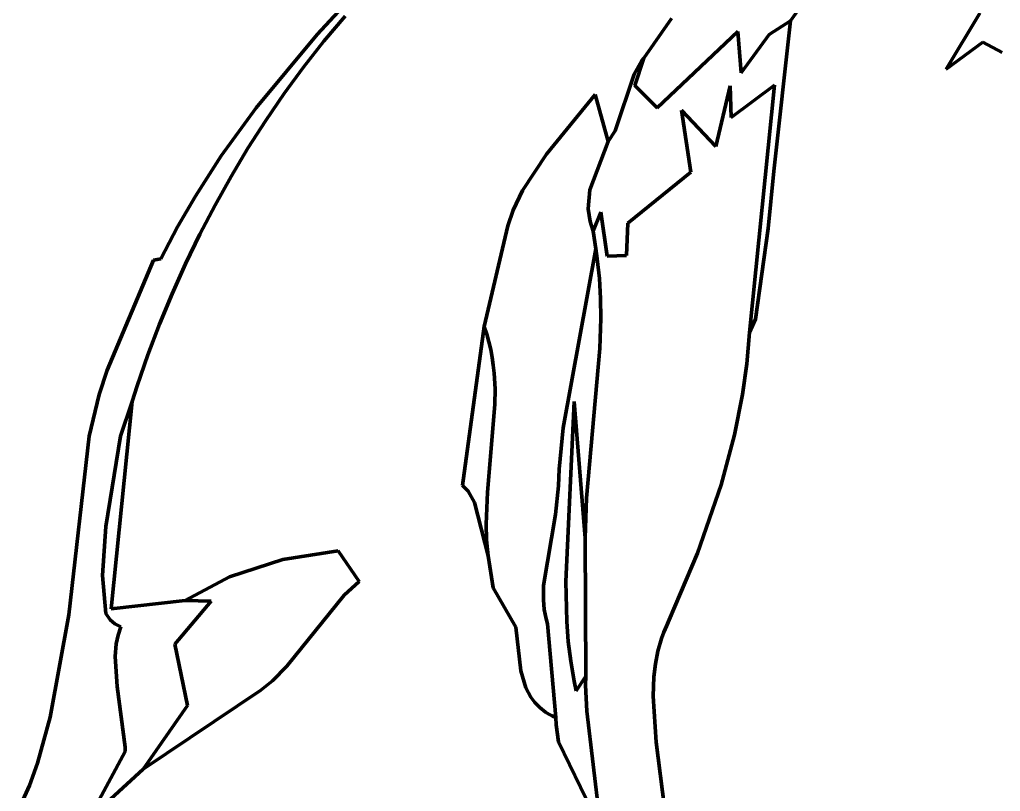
# Model space of a CAD drawing. Header units: millimetres. Extents: x 0 to 8.3, y 0 to 12.4.
# Drawn here: x 1.991 to 3.044, y 7.393 to 8.222 of the extents above; entities that cross this region are included whole.
import ezdxf

# ---------------------------------------------------------------- set-up
doc = ezdxf.new("R2010")
doc.units = ezdxf.units.MM
for name, color, linetype, lineweight in [('color#131313ff', 7, 'CONTINUOUS', 100), ('color#7c7c7cff', 7, 'CONTINUOUS', 100), ('color#c5c5c5ff', 7, 'CONTINUOUS', 100), ('color#ffffffff', 7, 'CONTINUOUS', 100)]:
    doc.layers.add(name, color=color, linetype=linetype, lineweight=lineweight)

msp = doc.modelspace()

# ---------------------------------------------------------------- linework, layer by layer
at = {"layer": 'color#131313ff'}
for p, q in [((2.3106, 8.2062), (2.3627, 8.2626)), ((2.3406, 8.2261), (2.3179, 8.1991)), ((2.2452, 8.1275), (2.3106, 8.2062)), ((2.3179, 8.1991), (2.2962, 8.1713)), ((2.2962, 8.1713), (2.2753, 8.1429)), ((2.2753, 8.1429), (2.2554, 8.1138)), ((2.739, 8.086), (2.7544, 8.1511)), ((2.7544, 8.1511), (2.7555, 8.1172)), ((2.7555, 8.1172), (2.8018, 8.1517)), ((2.8018, 8.1517), (2.775, 7.8861)), ((2.2077, 8.0758), (2.2452, 8.1275)), ((2.7119, 8.0585), (2.702, 8.125)), ((2.702, 8.125), (2.739, 8.086)), ((2.2554, 8.1138), (2.2363, 8.0841)), ((2.2363, 8.0841), (2.2182, 8.0538)), ((2.1799, 8.0328), (2.2077, 8.0758)), ((2.6444, 8.0038), (2.7119, 8.0585)), ((2.2182, 8.0538), (2.201, 8.023)), ((2.1606, 7.9996), (2.1799, 8.0328)), ((2.201, 8.023), (2.1847, 7.9917)), ((2.6072, 7.9952), (2.6155, 8.0156)), ((2.6155, 8.0156), (2.622, 7.9683)), ((2.1428, 7.9655), (2.1606, 7.9996)), ((2.6099, 7.9762), (2.6072, 7.9952)), ((2.6429, 7.969), (2.6444, 8.0038)), ((2.1847, 7.9917), (2.1694, 7.96)), ((2.6115, 7.9655), (2.6099, 7.9762)), ((2.0853, 7.8459), (2.1348, 7.9639)), ((2.1348, 7.9639), (2.1428, 7.9655)), ((2.6138, 7.9441), (2.6115, 7.9655)), ((2.622, 7.9683), (2.6429, 7.969)), ((2.1694, 7.96), (2.1549, 7.9277)), ((2.615, 7.9226), (2.6138, 7.9441)), ((2.1549, 7.9277), (2.1415, 7.8951)), ((2.6153, 7.9012), (2.615, 7.9226)), ((2.6143, 7.8691), (2.6153, 7.9012)), ((2.1415, 7.8951), (2.1289, 7.8621)), ((2.775, 7.8861), (2.7722, 7.8527)), ((2.5998, 7.7083), (2.6143, 7.8691)), ((2.1289, 7.8621), (2.1174, 7.8288)), ((2.7722, 7.8527), (2.7676, 7.8197)), ((2.0767, 7.8196), (2.0853, 7.8459)), ((2.1174, 7.8288), (2.1119, 7.8121)), ((2.0657, 7.7749), (2.0767, 7.8196)), ((2.7676, 7.8197), (2.759, 7.7762)), ((2.1119, 7.8121), (2.0994, 7.7747)), ((2.044, 7.5829), (2.0657, 7.7749)), ((2.0994, 7.7747), (2.0837, 7.6777)), ((2.759, 7.7762), (2.7447, 7.7226)), ((2.7447, 7.7226), (2.7191, 7.6491)), ((2.5986, 7.6654), (2.5998, 7.7083)), ((2.0837, 7.6777), (2.0803, 7.6253)), ((2.5991, 7.5169), (2.5986, 7.6654)), ((2.7191, 7.6491), (2.6888, 7.5775)), ((2.0803, 7.6253), (2.0838, 7.5844)), ((2.0838, 7.5844), (2.0884, 7.5776)), ((2.0241, 7.473), (2.044, 7.5829)), ((2.0884, 7.5776), (2.0934, 7.5734)), ((2.0934, 7.5734), (2.0976, 7.5711)), ((2.6888, 7.5775), (2.6857, 7.5708)), ((2.1, 7.5701), (2.097, 7.561)), ((2.0976, 7.5711), (2.1, 7.5701)), ((2.683, 7.5641), (2.6806, 7.5574)), ((2.6857, 7.5708), (2.683, 7.5641)), ((2.097, 7.561), (2.095, 7.5519)), ((2.6806, 7.5574), (2.6767, 7.5438)), ((2.095, 7.5519), (2.0936, 7.5381)), ((2.6767, 7.5438), (2.674, 7.5301)), ((2.0936, 7.5381), (2.0959, 7.5058)), ((2.674, 7.5301), (2.6723, 7.5163)), ((2.599, 7.5075), (2.5991, 7.5169)), ((2.6723, 7.5163), (2.6714, 7.4954)), ((2.0959, 7.5058), (2.1044, 7.4408)), ((2.6002, 7.4795), (2.599, 7.5075)), ((2.6714, 7.4954), (2.6748, 7.4461)), ((2.6146, 7.3582), (2.6002, 7.4795)), ((2.0105, 7.4234), (2.0241, 7.473)), ((2.1044, 7.4408), (2.1044, 7.4361)), ((2.6748, 7.4461), (2.6837, 7.3759)), ((2.1044, 7.4361), (2.0651, 7.3632)), ((2.0016, 7.3994), (2.0105, 7.4234)), ((1.9911, 7.3759), (2.0016, 7.3994))]:
    msp.add_line(p, q, dxfattribs=at)
at = {"layer": 'color#7c7c7cff'}
for p, q in [((2.7963, 8.2064), (2.819, 8.2211)), ((2.819, 8.2211), (2.8011, 8.0595)), ((2.6758, 8.1275), (2.7626, 8.2097)), ((2.7626, 8.2097), (2.7659, 8.1652)), ((2.7659, 8.1652), (2.7963, 8.2064)), ((2.6511, 8.1638), (2.6594, 8.1783)), ((2.6615, 8.181), (2.6517, 8.1515)), ((2.6594, 8.1783), (2.6615, 8.181)), ((2.6306, 8.1029), (2.6511, 8.1638)), ((2.6517, 8.1515), (2.6758, 8.1275)), ((2.7544, 8.1511), (2.739, 8.086)), ((2.7555, 8.1172), (2.7544, 8.1511)), ((2.8018, 8.1517), (2.7555, 8.1172)), ((2.775, 7.8861), (2.8018, 8.1517)), ((2.739, 8.086), (2.702, 8.125)), ((2.702, 8.125), (2.7119, 8.0585)), ((2.6231, 8.0913), (2.6306, 8.1029)), ((2.6035, 8.0395), (2.6231, 8.0913)), ((2.7119, 8.0585), (2.6444, 8.0038)), ((2.8011, 8.0595), (2.7949, 7.9978)), ((2.6018, 8.0192), (2.6035, 8.0395)), ((2.6038, 8.0056), (2.6018, 8.0192)), ((2.6072, 7.9952), (2.6038, 8.0056)), ((2.6155, 8.0156), (2.6072, 7.9952)), ((2.622, 7.9683), (2.6155, 8.0156)), ((2.6444, 8.0038), (2.6429, 7.969)), ((2.7949, 7.9978), (2.7813, 7.9006)), ((2.5749, 7.7837), (2.6099, 7.9762)), ((2.6099, 7.9762), (2.6115, 7.9655)), ((2.6115, 7.9655), (2.6138, 7.9441)), ((2.6429, 7.969), (2.622, 7.9683)), ((2.6138, 7.9441), (2.615, 7.9226)), ((2.615, 7.9226), (2.6153, 7.9012)), ((2.6153, 7.9012), (2.6143, 7.8691)), ((2.7813, 7.9006), (2.775, 7.8861)), ((2.4668, 7.722), (2.4901, 7.8928)), ((2.4901, 7.8928), (2.4928, 7.8845)), ((2.4928, 7.8845), (2.4952, 7.8761)), ((2.4952, 7.8761), (2.4971, 7.8678)), ((2.6143, 7.8691), (2.5998, 7.7083)), ((2.4971, 7.8678), (2.4987, 7.8594)), ((2.4987, 7.8594), (2.4999, 7.851)), ((2.4999, 7.851), (2.5008, 7.8425)), ((2.5008, 7.8425), (2.5017, 7.8256)), ((2.5017, 7.8256), (2.5016, 7.8087)), ((2.1119, 7.8121), (2.0896, 7.5894)), ((2.0994, 7.7747), (2.1119, 7.8121)), ((2.5016, 7.8087), (2.4935, 7.7148)), ((2.5868, 7.8122), (2.5776, 7.6186)), ((2.5986, 7.6654), (2.5868, 7.8122)), ((2.0837, 7.6777), (2.0994, 7.7747)), ((2.5705, 7.7395), (2.5749, 7.7837)), ((2.5698, 7.7216), (2.5705, 7.7395)), ((2.4727, 7.7157), (2.4668, 7.722)), ((2.5668, 7.6908), (2.5698, 7.7216)), ((2.4795, 7.7037), (2.4727, 7.7157)), ((2.4935, 7.7148), (2.4921, 7.6804)), ((2.4943, 7.6461), (2.4795, 7.7037)), ((2.5998, 7.7083), (2.5986, 7.6654)), ((2.5537, 7.6144), (2.5668, 7.6908)), ((2.4921, 7.6804), (2.4926, 7.6633)), ((2.0803, 7.6253), (2.0837, 7.6777)), ((2.4926, 7.6633), (2.4943, 7.6461)), ((2.0838, 7.5844), (2.0803, 7.6253)), ((2.5776, 7.6186), (2.5787, 7.5758)), ((2.5537, 7.5991), (2.5537, 7.6144)), ((2.0896, 7.5894), (2.1688, 7.5983)), ((2.1969, 7.5976), (2.1578, 7.5514)), ((2.1688, 7.5983), (2.1969, 7.5976)), ((2.5546, 7.5888), (2.5537, 7.5991)), ((2.0884, 7.5776), (2.0838, 7.5844)), ((2.5566, 7.5786), (2.5546, 7.5888)), ((2.0934, 7.5734), (2.0884, 7.5776)), ((2.0976, 7.5711), (2.0934, 7.5734)), ((2.558, 7.5734), (2.5566, 7.5786)), ((2.5672, 7.4725), (2.558, 7.5734)), ((2.5787, 7.5758), (2.5804, 7.5544)), ((2.097, 7.561), (2.1, 7.5701)), ((2.1, 7.5701), (2.0976, 7.5711)), ((2.095, 7.5519), (2.097, 7.561)), ((2.5804, 7.5544), (2.583, 7.533)), ((2.0936, 7.5381), (2.095, 7.5519)), ((2.1578, 7.5514), (2.1716, 7.4854)), ((2.0959, 7.5058), (2.0936, 7.5381)), ((2.583, 7.533), (2.5866, 7.5118)), ((2.5866, 7.5118), (2.5889, 7.5012)), ((2.5889, 7.5012), (2.5991, 7.5169)), ((2.5991, 7.5169), (2.599, 7.5075)), ((2.1044, 7.4408), (2.0959, 7.5058)), ((2.599, 7.5075), (2.6002, 7.4795)), ((2.1716, 7.4854), (2.124, 7.4172)), ((2.6002, 7.4795), (2.6146, 7.3582)), ((2.5673, 7.4648), (2.5672, 7.4725)), ((2.5699, 7.4465), (2.5673, 7.4648)), ((2.1044, 7.4361), (2.1044, 7.4408)), ((2.6052, 7.3734), (2.5699, 7.4465)), ((2.0651, 7.3632), (2.1044, 7.4361)), ((2.124, 7.4172), (2.0651, 7.3632))]:
    msp.add_line(p, q, dxfattribs=at)
at = {"layer": 'color#c5c5c5ff'}
for p, q in [((2.8261, 8.231), (2.819, 8.2211)), ((2.9862, 8.1692), (3.0224, 8.2291)), ((2.6615, 8.181), (2.6913, 8.2235)), ((2.819, 8.2211), (2.7963, 8.2064)), ((2.7626, 8.2097), (2.6758, 8.1275)), ((2.7659, 8.1652), (2.7626, 8.2097)), ((2.7963, 8.2064), (2.7659, 8.1652)), ((3.0256, 8.1982), (2.9862, 8.1692)), ((3.0465, 8.1871), (3.0256, 8.1982)), ((2.6517, 8.1515), (2.6615, 8.181)), ((2.6758, 8.1275), (2.6517, 8.1515)), ((2.557, 8.0779), (2.6093, 8.1418)), ((2.6093, 8.1418), (2.6231, 8.0913)), ((2.6231, 8.0913), (2.6035, 8.0395)), ((2.5311, 8.0389), (2.557, 8.0779)), ((2.5211, 8.0177), (2.5311, 8.0389)), ((2.6035, 8.0395), (2.6018, 8.0192)), ((2.5155, 8.0008), (2.5211, 8.0177)), ((2.6018, 8.0192), (2.6038, 8.0056)), ((2.6038, 8.0056), (2.6072, 7.9952)), ((2.4901, 7.8928), (2.5155, 8.0008)), ((2.6072, 7.9952), (2.6099, 7.9762)), ((2.6099, 7.9762), (2.5749, 7.7837)), ((2.4928, 7.8845), (2.4901, 7.8928)), ((2.4952, 7.8761), (2.4928, 7.8845)), ((2.4971, 7.8678), (2.4952, 7.8761)), ((2.4987, 7.8594), (2.4971, 7.8678)), ((2.4999, 7.851), (2.4987, 7.8594)), ((2.5008, 7.8425), (2.4999, 7.851)), ((2.5017, 7.8256), (2.5008, 7.8425)), ((2.5016, 7.8087), (2.5017, 7.8256)), ((2.4935, 7.7148), (2.5016, 7.8087)), ((2.5776, 7.6186), (2.5868, 7.8122)), ((2.5868, 7.8122), (2.5986, 7.6654)), ((2.5749, 7.7837), (2.5705, 7.7395)), ((2.5705, 7.7395), (2.5698, 7.7216)), ((2.5698, 7.7216), (2.5668, 7.6908)), ((2.4921, 7.6804), (2.4935, 7.7148)), ((2.5668, 7.6908), (2.5537, 7.6144)), ((2.4926, 7.6633), (2.4921, 7.6804)), ((2.4943, 7.6461), (2.4926, 7.6633)), ((2.5986, 7.6654), (2.5991, 7.5169)), ((2.2738, 7.6424), (2.3333, 7.6515)), ((2.3333, 7.6515), (2.3558, 7.6187)), ((2.2167, 7.6236), (2.2738, 7.6424)), ((2.4999, 7.6119), (2.4943, 7.6461)), ((2.1688, 7.5983), (2.2167, 7.6236)), ((2.3558, 7.6187), (2.3396, 7.604)), ((2.5787, 7.5758), (2.5776, 7.6186)), ((2.524, 7.5696), (2.4999, 7.6119)), ((2.5537, 7.6144), (2.5537, 7.5991)), ((2.1578, 7.5514), (2.1969, 7.5976)), ((2.1969, 7.5976), (2.1688, 7.5983)), ((2.3396, 7.604), (2.2782, 7.5276)), ((2.5537, 7.5991), (2.5546, 7.5888)), ((2.5546, 7.5888), (2.5566, 7.5786)), ((2.5566, 7.5786), (2.558, 7.5734)), ((2.558, 7.5734), (2.5672, 7.4725)), ((2.5804, 7.5544), (2.5787, 7.5758)), ((2.5293, 7.5226), (2.524, 7.5696)), ((2.583, 7.533), (2.5804, 7.5544)), ((2.1716, 7.4854), (2.1578, 7.5514)), ((2.5866, 7.5118), (2.583, 7.533)), ((2.2782, 7.5276), (2.2629, 7.5121)), ((2.5349, 7.5044), (2.5293, 7.5226)), ((2.2629, 7.5121), (2.2501, 7.5018)), ((2.5889, 7.5012), (2.5866, 7.5118)), ((2.5991, 7.5169), (2.5889, 7.5012)), ((2.2501, 7.5018), (2.124, 7.4172)), ((2.54, 7.4946), (2.5349, 7.5044)), ((2.5444, 7.4886), (2.54, 7.4946)), ((2.124, 7.4172), (2.1716, 7.4854)), ((2.5497, 7.4832), (2.5444, 7.4886)), ((2.5559, 7.4784), (2.5497, 7.4832)), ((2.5594, 7.4762), (2.5559, 7.4784)), ((2.5632, 7.4743), (2.5594, 7.4762)), ((2.5672, 7.4725), (2.5632, 7.4743))]:
    msp.add_line(p, q, dxfattribs=at)
at = {"layer": 'color#ffffffff'}
for p, q in [((2.3627, 8.2626), (2.3106, 8.2062)), ((2.819, 8.2211), (2.8261, 8.231)), ((3.0224, 8.2291), (2.9862, 8.1692)), ((2.3179, 8.1991), (2.3406, 8.2261)), ((2.6913, 8.2235), (2.6615, 8.181)), ((2.8011, 8.0595), (2.819, 8.2211)), ((2.3106, 8.2062), (2.2452, 8.1275)), ((2.2962, 8.1713), (2.3179, 8.1991)), ((2.9862, 8.1692), (3.0256, 8.1982)), ((3.0256, 8.1982), (3.0465, 8.1871)), ((2.6594, 8.1783), (2.6511, 8.1638)), ((2.6615, 8.181), (2.6594, 8.1783)), ((2.2753, 8.1429), (2.2962, 8.1713)), ((2.6511, 8.1638), (2.6306, 8.1029)), ((2.2554, 8.1138), (2.2753, 8.1429)), ((2.6093, 8.1418), (2.557, 8.0779)), ((2.6231, 8.0913), (2.6093, 8.1418)), ((2.2452, 8.1275), (2.2077, 8.0758)), ((2.2363, 8.0841), (2.2554, 8.1138)), ((2.6306, 8.1029), (2.6231, 8.0913)), ((2.2182, 8.0538), (2.2363, 8.0841)), ((2.2077, 8.0758), (2.1799, 8.0328)), ((2.557, 8.0779), (2.5311, 8.0389)), ((2.7949, 7.9978), (2.8011, 8.0595)), ((2.201, 8.023), (2.2182, 8.0538)), ((2.5311, 8.0389), (2.5211, 8.0177)), ((2.1799, 8.0328), (2.1606, 7.9996)), ((2.1847, 7.9917), (2.201, 8.023)), ((2.5211, 8.0177), (2.5155, 8.0008)), ((2.1606, 7.9996), (2.1428, 7.9655)), ((2.5155, 8.0008), (2.4901, 7.8928)), ((2.7813, 7.9006), (2.7949, 7.9978)), ((2.1694, 7.96), (2.1847, 7.9917)), ((2.1348, 7.9639), (2.0853, 7.8459)), ((2.1428, 7.9655), (2.1348, 7.9639)), ((2.1549, 7.9277), (2.1694, 7.96)), ((2.1415, 7.8951), (2.1549, 7.9277)), ((2.775, 7.8861), (2.7813, 7.9006)), ((2.1289, 7.8621), (2.1415, 7.8951)), ((2.4901, 7.8928), (2.4668, 7.722)), ((2.7722, 7.8527), (2.775, 7.8861)), ((2.1174, 7.8288), (2.1289, 7.8621)), ((2.7676, 7.8197), (2.7722, 7.8527)), ((2.0853, 7.8459), (2.0767, 7.8196)), ((2.1119, 7.8121), (2.1174, 7.8288)), ((2.0767, 7.8196), (2.0657, 7.7749)), ((2.759, 7.7762), (2.7676, 7.8197)), ((2.0896, 7.5894), (2.1119, 7.8121)), ((2.0657, 7.7749), (2.044, 7.5829)), ((2.7447, 7.7226), (2.759, 7.7762)), ((2.4668, 7.722), (2.4727, 7.7157)), ((2.7191, 7.6491), (2.7447, 7.7226)), ((2.4727, 7.7157), (2.4795, 7.7037)), ((2.4795, 7.7037), (2.4943, 7.6461)), ((2.3333, 7.6515), (2.2738, 7.6424)), ((2.3558, 7.6187), (2.3333, 7.6515)), ((2.6888, 7.5775), (2.7191, 7.6491)), ((2.2738, 7.6424), (2.2167, 7.6236)), ((2.4943, 7.6461), (2.4999, 7.6119)), ((2.2167, 7.6236), (2.1688, 7.5983)), ((2.3396, 7.604), (2.3558, 7.6187)), ((2.4999, 7.6119), (2.524, 7.5696)), ((2.1688, 7.5983), (2.0896, 7.5894)), ((2.2782, 7.5276), (2.3396, 7.604)), ((2.044, 7.5829), (2.0241, 7.473)), ((2.6857, 7.5708), (2.6888, 7.5775)), ((2.524, 7.5696), (2.5293, 7.5226)), ((2.6806, 7.5574), (2.683, 7.5641)), ((2.683, 7.5641), (2.6857, 7.5708)), ((2.6767, 7.5438), (2.6806, 7.5574)), ((2.674, 7.5301), (2.6767, 7.5438)), ((2.2629, 7.5121), (2.2782, 7.5276)), ((2.5293, 7.5226), (2.5349, 7.5044)), ((2.6723, 7.5163), (2.674, 7.5301)), ((2.2501, 7.5018), (2.2629, 7.5121)), ((2.6714, 7.4954), (2.6723, 7.5163)), ((2.124, 7.4172), (2.2501, 7.5018)), ((2.5349, 7.5044), (2.54, 7.4946)), ((2.54, 7.4946), (2.5444, 7.4886)), ((2.6748, 7.4461), (2.6714, 7.4954)), ((2.5444, 7.4886), (2.5497, 7.4832)), ((2.5497, 7.4832), (2.5559, 7.4784)), ((2.0241, 7.473), (2.0105, 7.4234)), ((2.5559, 7.4784), (2.5594, 7.4762)), ((2.5594, 7.4762), (2.5632, 7.4743)), ((2.5632, 7.4743), (2.5672, 7.4725)), ((2.5672, 7.4725), (2.5673, 7.4648)), ((2.5673, 7.4648), (2.5699, 7.4465)), ((2.5699, 7.4465), (2.6052, 7.3734)), ((2.6837, 7.3759), (2.6748, 7.4461)), ((2.0105, 7.4234), (2.0016, 7.3994)), ((2.0651, 7.3632), (2.124, 7.4172)), ((2.0016, 7.3994), (1.9911, 7.3759))]:
    msp.add_line(p, q, dxfattribs=at)

doc.saveas('drawing.dxf')
